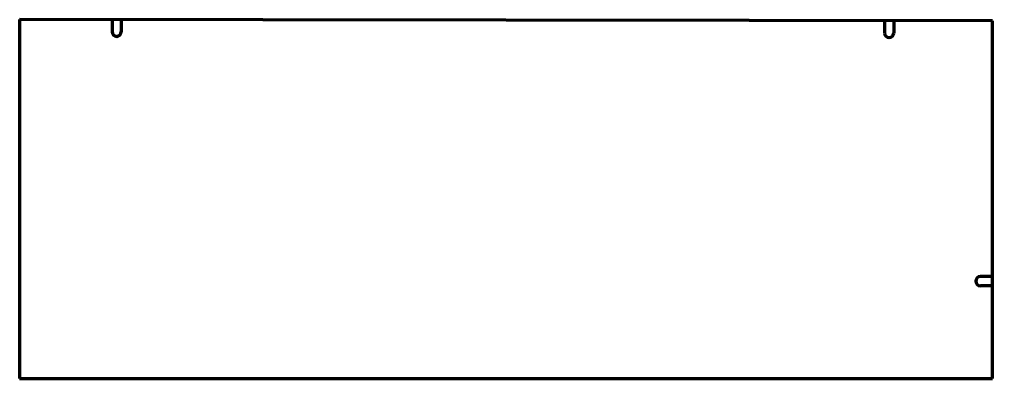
# Model space of a CAD drawing. Header units: inches. Extents: x 0 to 80, y 0 to 29.5.
import ezdxf

# ---------------------------------------------------------------- set-up
doc = ezdxf.new("R2010")
doc.units = ezdxf.units.IN
doc.header["$MEASUREMENT"] = 0
doc.layers.add('1', color=7, linetype='Continuous')

msp = doc.modelspace()

# ---------------------------------------------------------------- linework, layer by layer
at = {"color": 7, "lineweight": 90}
for p, q in [((80, 29.375), (0, 29.5)), ((0, 29.5), (0, 0)), ((80, 0), (80, 29.375)), ((0, 0), (80, 0))]:
    msp.add_line(p, q, dxfattribs=at)
at = {"layer": '1', "color": 7, "lineweight": 90}
for p, q in [((7.625, 29.488), (7.623, 28.488)), ((8.375, 29.487), (8.373, 28.487)), ((71.125, 29.389), (71.123, 28.389)), ((71.875, 29.388), (71.873, 28.388)), ((80, 8.375), (79, 8.375)), ((80, 7.625), (79, 7.625))]:
    msp.add_line(p, q, dxfattribs=at)
for centre, start, end in [((7.998, 28.488), 179.91048, 359.91048), ((71.498, 28.388), 179.91048, 359.91048), ((79, 8), 90, 270)]:
    msp.add_arc(centre, 0.375, start, end, dxfattribs=at)

doc.saveas('drawing.dxf')
